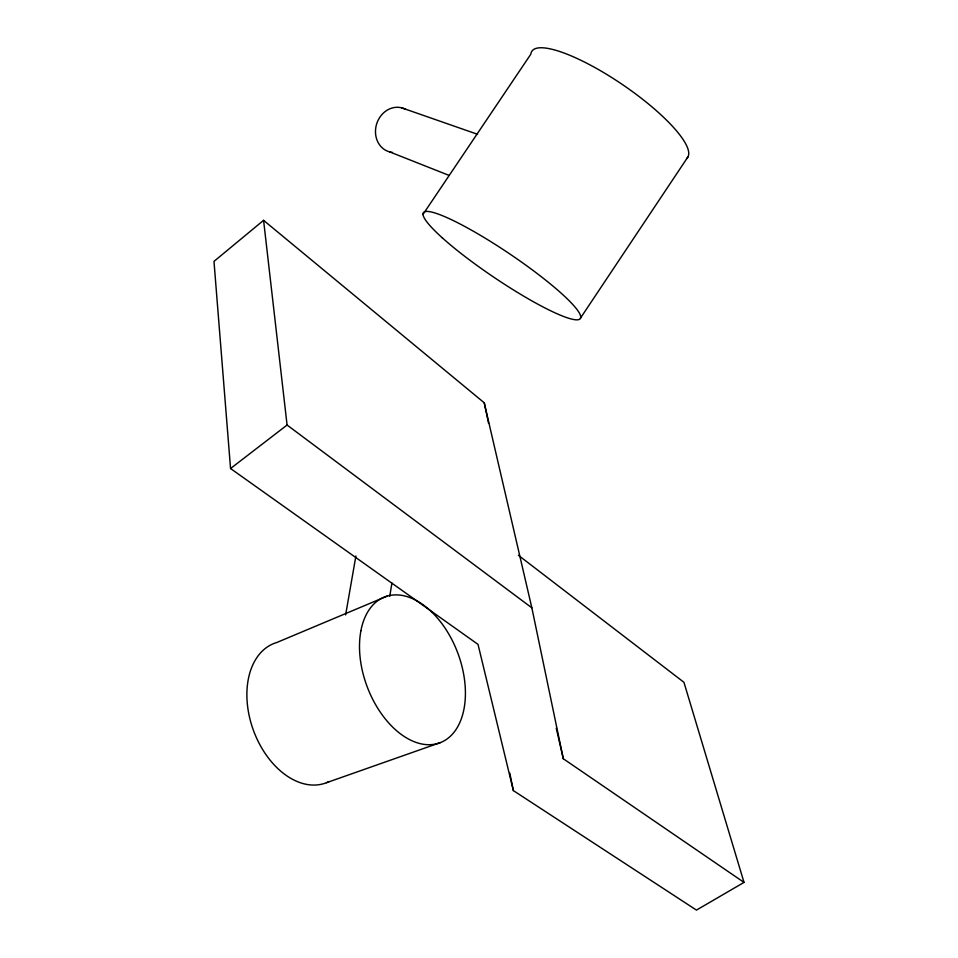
<?xml version="1.0" encoding="UTF-8"?>
<svg xmlns="http://www.w3.org/2000/svg" width="958" height="958" viewBox="0 0 958 958"><rect width="100%" height="100%" fill="white"/><g stroke="black" fill="none" stroke-linecap="round" stroke-linejoin="round"><path stroke-width="1.44" d="M389.786 596.271L391.906 582.991M345.622 614.916L355.909 555.951M580.416 318.2L688.06 156.741M422.921 214.484L530.84 54.163A94.243 23.459 34.3 0 1 620.892 83.502A94.243 23.459 34.3 0 1 686.503 158.645M744.019 882.402L563.304 758.748L531.846 607.827L484.245 402.803L263.582 220.34L213.981 261.378L230.555 468.522L478.018 644.387L513.356 790.59L696.454 910.1L744.019 882.402L683.94 682.3L518.362 555.257M230.555 468.522L287.077 425.029L263.582 220.34M387.439 596.02L276.85 642.483A74.413 49.852 70 0 0 253.738 731.194A74.413 49.852 70 0 0 329.109 781.536M326.462 782.71L440.429 742.57M401.821 107.871L477.539 134.288M389.834 151.951L449.122 175.422M287.077 425.029L531.846 607.827M556.251 728.164L563.304 758.748M484.245 402.803L488.568 423.28M509.788 773.034L513.356 790.59M392.409 152.406A22.848 19.974 -72.8 0 1 376.59 124.121A22.848 19.974 -72.8 0 1 405.485 109.308M442.237 237.776A94.674 14.107 34 0 0 576.321 319.828A94.674 14.107 34 0 0 486.712 239.117A94.674 14.107 34 0 0 442.237 237.776M360.903 630.783A77.969 48.331 69.3 0 0 427.735 744.701A77.969 48.331 69.3 0 0 448.691 633.897A77.969 48.331 69.3 0 0 360.903 630.783"/></g></svg>
